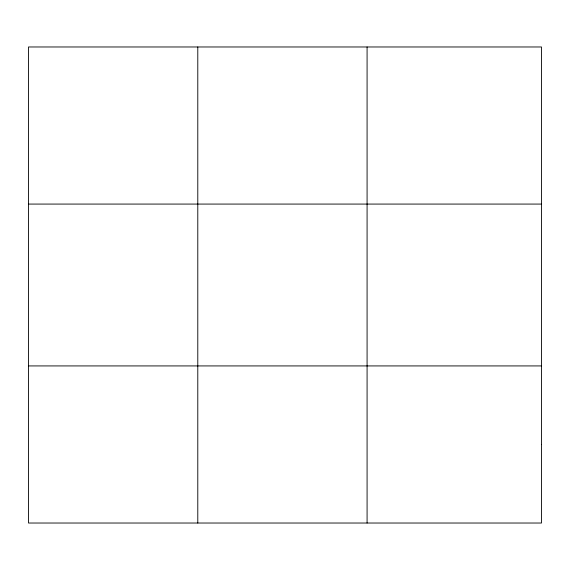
<?xml version="1.0" encoding="UTF-8"?>
<svg xmlns="http://www.w3.org/2000/svg" width="570" height="570" viewBox="0 0 570 570"><rect width="100%" height="100%" fill="white"/><g stroke="black" fill="none" stroke-linecap="round" stroke-linejoin="round"><path stroke-width="0.85" d="M197.79 523.025L197.79 46.975M367.08 523.025L367.08 46.975M28.5 204.074L541.5 204.074M28.5 365.926L541.5 365.926M541.5 444.472L541.5 523.025L28.5 523.025L28.5 46.975L541.5 46.975L541.5 444.472"/></g></svg>
